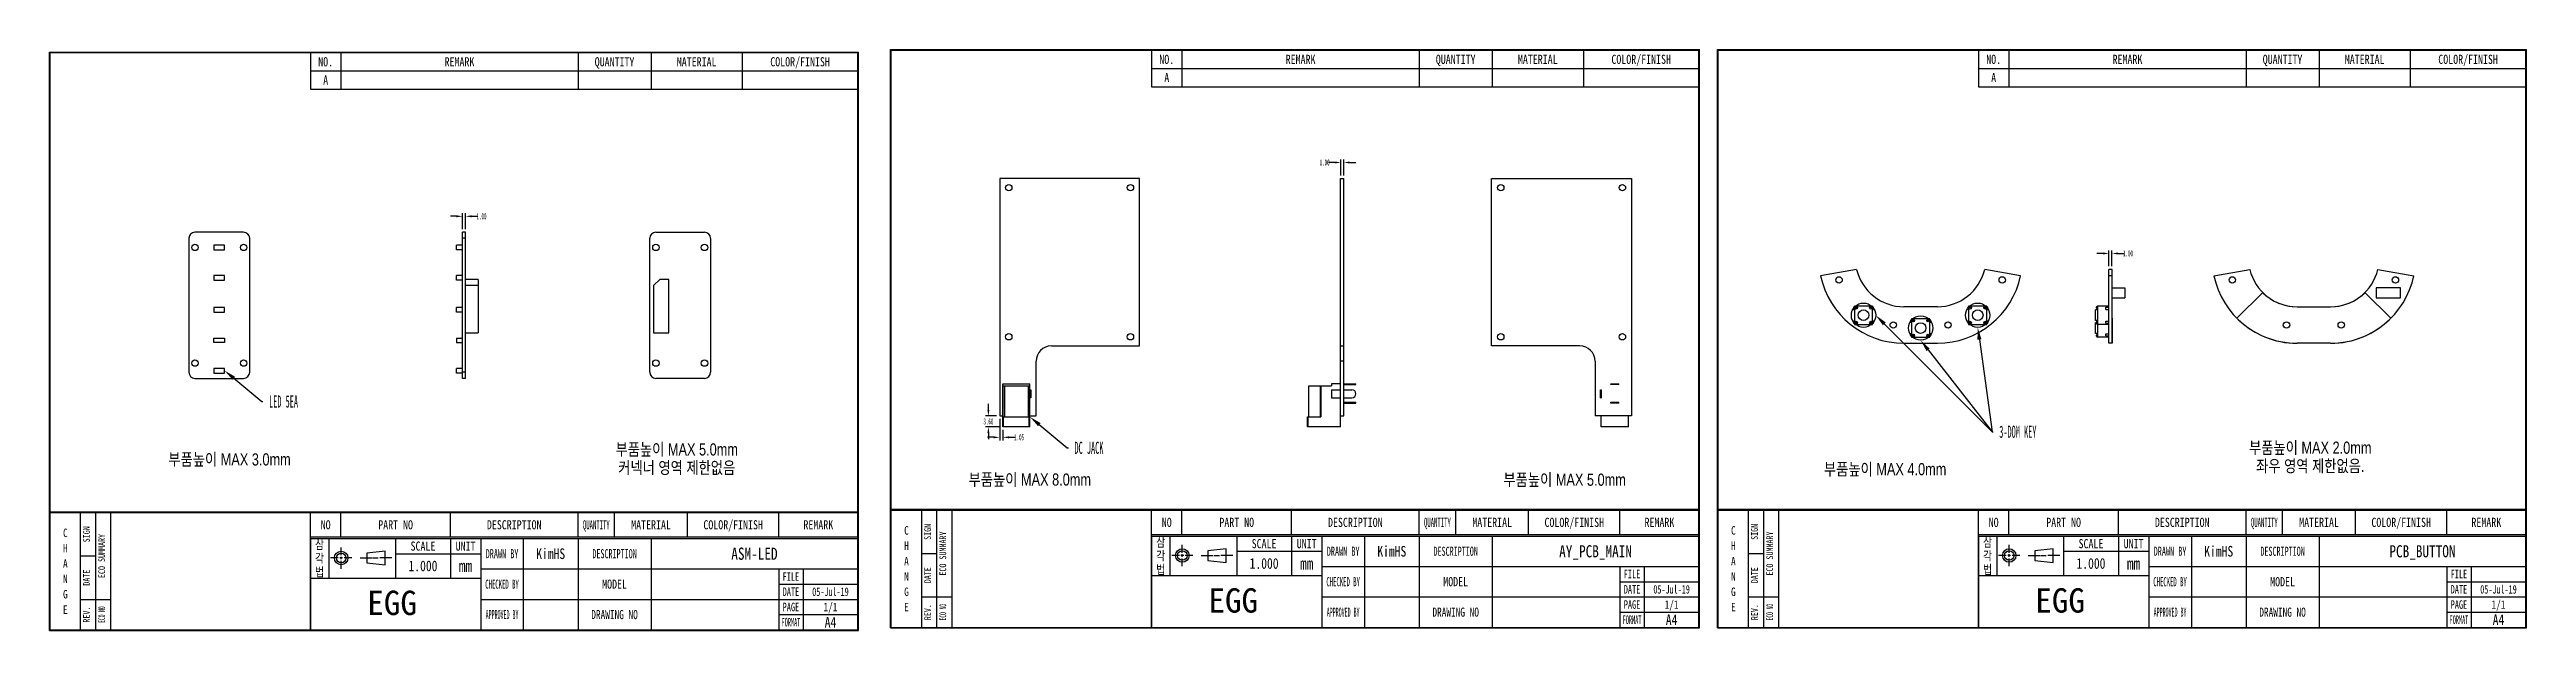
# Model space of a CAD drawing. Header units: millimetres. Extents: x 15 to 830, y 10 to 201.
import ezdxf
from ezdxf import colors
from ezdxf.entities.mleader import LeaderData, LeaderLine
from ezdxf.math import Vec2, Vec3

# ---------------------------------------------------------------- set-up
doc = ezdxf.new("R2010")
doc.units = ezdxf.units.MM
doc.header["$LTSCALE"] = 16.335
doc.header["$PDSIZE"] = 0.5
doc.layers.get('0').update_dxf_attribs({"linetype": 'CONTINUOUS'})
doc.layers.get('Defpoints').update_dxf_attribs({"linetype": 'CONTINUOUS'})
for name, color, linetype in [('10_CHAMFERS', 7, 'CONTINUOUS'), ('3_ALL_AXES', 7, 'CONTINUOUS'), ('5_ALL_CURVES', 7, 'CONTINUOUS'), ('7_ALL_FEATURES', 7, 'CONTINUOUS')]:
    doc.layers.add(name, color=color, linetype=linetype)
doc.styles.get("Standard").update_dxf_attribs({"font": 'txt', "width": 0.5})
doc.styles.add('TEXTSTYLE_2', font='txt')
doc.styles.add('TEXTSTYLE_3', font='txt', dxfattribs={"width": 0.8})
doc.styles.add('TEXTSTYLE_4', font='txt', dxfattribs={"width": 0.55})
doc.styles.add('TEXTSTYLE_5', font='txt', dxfattribs={"width": 0.65})
doc.styles.add('TEXTSTYLE_6', font='txt', dxfattribs={"width": 0.45})
doc.styles.add('TEXTSTYLE_7', font='txt', dxfattribs={"width": 0.7})
doc.styles.add('TEXTSTYLE_8', font='txt', dxfattribs={"width": 0.4})
doc.styles.add('TEXTSTYLE_9', font='txt', dxfattribs={"width": 0.75})
doc.dimstyles.get("Standard").update_dxf_attribs({"dimtxt": 3, "dimasz": 3, "dimexe": 0.18, "dimexo": 0.0625, "dimgap": 0.09, "dimtad": 1, "dimzin": 0, "dimdsep": 46, "dimtxsty": 'STANDARD', "dimcen": 0.09, "dimadec": 0, "dimazin": 0, "dimtol": 1, "dimtp": 0.016, "dimtm": 0.016, "dimtfac": 1, "dimtofl": 0, "dimtmove": 0, "dimatfit": 3, "dimfxl": 1, "dimtolj": 1, "dimtzin": 0, "dimarcsym": 0})

# ---------------------------------------------------------------- blocks, each defined once
blk = doc.blocks.new('SYMBOL_2_BL0', base_point=(117.48, 33.77))
at = {"color": 3, "linetype": 'Continuous'}
for p, q in [((109.96, 33.8), (107.42, 33.8)), ((111.38, 33.8), (110.43, 33.8)), ((110.91, 34.68), (110.91, 37.27)), ((110.91, 33.36), (110.91, 34.19)), ((110.91, 30.27), (110.91, 32.86)), ((114.39, 33.8), (111.86, 33.8)), ((117.09, 33.8), (121.05, 33.8)), ((125.33, 36.01), (119.3, 35.35)), ((119.3, 35.35), (119.3, 32.2)), ((121.36, 33.8), (123.11, 33.8)), ((127.54, 33.8), (123.58, 33.8)), ((125.33, 31.54), (125.33, 36.01)), ((119.3, 32.2), (125.33, 31.54))]:
    blk.add_line(p, q, dxfattribs=at)
for radius in [2.22, 1.58]:
    blk.add_circle((110.91, 33.8), radius, dxfattribs=at)
blk = doc.blocks.new('*D2')
at = {"color": 1, "lineweight": -2, "transparency": 16777216}
for p, q in [((437.57, 163.72), (435.57, 163.72)), ((439.57, 159.45), (439.57, 164.72)), ((440.57, 159.45), (440.57, 164.72)), ((442.57, 163.72), (444.57, 163.72))]:
    blk.add_line(p, q, dxfattribs=at)
at = {"color": 1, "transparency": 16777216}
for points in [[(437.57, 164.05), (437.57, 163.38), (439.57, 163.72)], [(442.57, 164.05), (442.57, 163.38), (440.57, 163.72)]]:
    blk.add_solid(points, dxfattribs=at)
at = {"layer": 'Defpoints', "color": 0, "transparency": 16777216}
for p in [(439.57, 163.72), (439.57, 158.45), (440.57, 158.45)]:
    blk.add_point(p, dxfattribs=at)
at = {"color": 1, "transparency": 16777216, "insert": (434.31, 163.72), "char_height": 2, "attachment_point": 5}
blk.add_mtext('\\A1;1.00', dxfattribs=at)
blk = doc.blocks.new('*D4')
at = {"color": 1, "lineweight": -2, "transparency": 16777216}
for p, q in [((323.73, 82.45), (323.73, 84.45)), ((326.44, 80.45), (322.73, 80.45)), ((327.49, 76.85), (322.73, 76.85)), ((323.73, 74.85), (323.73, 72.85))]:
    blk.add_line(p, q, dxfattribs=at)
at = {"color": 1, "transparency": 16777216}
for points in [[(323.4, 82.45), (324.06, 82.45), (323.73, 80.45)], [(323.4, 74.85), (324.06, 74.85), (323.73, 76.85)]]:
    blk.add_solid(points, dxfattribs=at)
at = {"layer": 'Defpoints', "color": 0, "transparency": 16777216}
for p in [(323.73, 80.45), (327.44, 80.45), (328.49, 76.85)]:
    blk.add_point(p, dxfattribs=at)
at = {"color": 1, "transparency": 16777216, "insert": (323.73, 78.65), "char_height": 2, "attachment_point": 5}
blk.add_mtext('\\A1;3.60', dxfattribs=at)
blk = doc.blocks.new('*D5')
at = {"color": 1, "lineweight": -2, "transparency": 16777216}
for p, q in [((325.44, 73.43), (323.44, 73.43)), ((327.44, 79.45), (327.44, 72.43)), ((328.49, 75.85), (328.49, 72.43)), ((330.49, 73.43), (332.49, 73.43))]:
    blk.add_line(p, q, dxfattribs=at)
at = {"color": 1, "transparency": 16777216}
for points in [[(325.44, 73.76), (325.44, 73.09), (327.44, 73.43)], [(330.49, 73.76), (330.49, 73.09), (328.49, 73.43)]]:
    blk.add_solid(points, dxfattribs=at)
at = {"layer": 'Defpoints', "color": 0, "transparency": 16777216}
for p in [(327.44, 80.45), (328.49, 76.85), (328.49, 73.43)]:
    blk.add_point(p, dxfattribs=at)
at = {"color": 1, "transparency": 16777216, "insert": (333.83, 73.43), "char_height": 2, "attachment_point": 5}
blk.add_mtext('\\A1;1.05', dxfattribs=at)
blk = doc.blocks.new('*D7')
at = {"color": 1, "lineweight": -2, "transparency": 16777216}
for p, q in [((150.8, 141.8), (150.8, 147.03)), ((151.8, 141.8), (151.8, 147.03)), ((148.8, 146.03), (146.8, 146.03)), ((153.8, 146.03), (155.8, 146.03))]:
    blk.add_line(p, q, dxfattribs=at)
at = {"color": 1, "transparency": 16777216}
for points in [[(148.8, 146.36), (148.8, 145.7), (150.8, 146.03)], [(153.8, 146.36), (153.8, 145.7), (151.8, 146.03)]]:
    blk.add_solid(points, dxfattribs=at)
at = {"layer": 'Defpoints', "color": 0, "transparency": 16777216}
for p in [(150.8, 140.8), (151.8, 146.03), (151.8, 140.8)]:
    blk.add_point(p, dxfattribs=at)
at = {"color": 1, "transparency": 16777216, "insert": (157.05, 146.03), "char_height": 2, "attachment_point": 5}
blk.add_mtext('\\A1;1.00', dxfattribs=at)
blk = doc.blocks.new('*D10')
at = {"color": 1, "lineweight": -2, "transparency": 16777216}
for p, q in [((690.21, 133.83), (688.21, 133.83)), ((692.21, 129.61), (692.21, 134.83)), ((693.21, 129.61), (693.21, 134.83)), ((695.21, 133.83), (697.21, 133.83))]:
    blk.add_line(p, q, dxfattribs=at)
at = {"color": 1, "transparency": 16777216}
for points in [[(690.21, 134.16), (690.21, 133.49), (692.21, 133.83)], [(695.21, 134.16), (695.21, 133.49), (693.21, 133.83)]]:
    blk.add_solid(points, dxfattribs=at)
at = {"layer": 'Defpoints', "color": 0, "transparency": 16777216}
for p in [(693.21, 133.83), (692.21, 128.61), (693.21, 128.61)]:
    blk.add_point(p, dxfattribs=at)
at = {"color": 1, "transparency": 16777216, "insert": (698.47, 133.83), "char_height": 2, "attachment_point": 5}
blk.add_mtext('\\A1;1.00', dxfattribs=at)

msp = doc.modelspace()

# ---------------------------------------------------------------- linework, layer by layer
at = {"color": 7, "linetype": 'Continuous'}
for p, q in [((15, 10), (15, 200)), ((15, 200), (281, 200)), ((15.1, 10.1), (15.1, 199.9)), ((15.1, 199.9), (280.9, 199.9)), ((15.2, 10.2), (15.2, 199.8)), ((15.2, 199.8), (280.8, 199.8)), ((280.8, 10.2), (280.8, 199.8)), ((280.9, 10.1), (280.9, 199.9)), ((281, 10), (281, 200)), ((291.589, 10.8), (291.589, 200.8)), ((291.589, 200.8), (557.589, 200.8)), ((291.689, 10.9), (291.689, 200.7)), ((291.689, 200.7), (557.489, 200.7)), ((291.789, 11), (291.789, 200.6)), ((291.789, 200.6), (557.389, 200.6)), ((557.389, 11), (557.389, 200.6)), ((557.489, 10.9), (557.489, 200.7)), ((557.589, 10.8), (557.589, 200.8)), ((563.501, 10.8), (563.501, 200.8)), ((563.501, 200.8), (829.501, 200.8)), ((563.601, 10.9), (563.601, 200.7)), ((563.601, 200.7), (829.401, 200.7)), ((563.701, 11), (563.701, 200.6)), ((563.701, 200.6), (829.301, 200.6)), ((829.301, 11), (829.301, 200.6)), ((829.401, 10.9), (829.401, 200.7)), ((829.501, 10.8), (829.501, 200.8)), ((15.2, 48.975), (280.8, 48.975)), ((15.2, 48.95), (280.8, 48.95)), ((15.2, 48.925), (280.8, 48.925)), ((15.2, 48.9), (280.8, 48.9)), ((15.2, 48.875), (280.8, 48.875)), ((291.789, 49.775), (557.389, 49.775)), ((291.789, 49.75), (557.389, 49.75)), ((291.789, 49.725), (557.389, 49.725)), ((291.789, 49.7), (557.389, 49.7)), ((291.789, 49.675), (557.389, 49.675)), ((291.789, 49.65), (557.389, 49.65)), ((291.789, 49.625), (557.389, 49.625)), ((291.789, 49.6), (557.389, 49.6)), ((291.789, 49.575), (557.389, 49.575)), ((291.789, 49.55), (557.389, 49.55)), ((291.789, 49.525), (557.389, 49.525)), ((291.789, 49.5), (557.389, 49.5)), ((563.701, 49.775), (829.301, 49.775)), ((563.701, 49.75), (829.301, 49.75)), ((563.701, 49.725), (829.301, 49.725)), ((563.701, 49.7), (829.301, 49.7)), ((563.701, 49.675), (829.301, 49.675)), ((563.701, 49.65), (829.301, 49.65)), ((563.701, 49.625), (829.301, 49.625)), ((563.701, 49.6), (829.301, 49.6)), ((563.701, 49.575), (829.301, 49.575)), ((563.701, 49.55), (829.301, 49.55)), ((563.701, 49.525), (829.301, 49.525)), ((563.701, 49.5), (829.301, 49.5)), ((15.2, 48.85), (280.8, 48.85)), ((15.2, 48.825), (280.8, 48.825)), ((15.2, 48.8), (280.8, 48.8)), ((15.2, 48.775), (280.8, 48.775)), ((15.2, 48.75), (280.8, 48.75)), ((15.2, 48.725), (280.8, 48.725)), ((15.2, 48.7), (280.8, 48.7)), ((15, 10), (281, 10)), ((15.1, 10.1), (280.9, 10.1)), ((15.2, 10.2), (280.8, 10.2)), ((291.589, 10.8), (557.589, 10.8)), ((291.689, 10.9), (557.489, 10.9)), ((291.789, 11), (557.389, 11)), ((563.501, 10.8), (829.501, 10.8)), ((563.601, 10.9), (829.401, 10.9)), ((563.701, 11), (829.301, 11))]:
    msp.add_line(p, q, dxfattribs=at)
at = {"color": 2, "linetype": 'Continuous'}
for p, q in [((100.8, 199.8), (280.8, 199.8)), ((100.8, 199.8), (100.8, 187.8)), ((110.8, 199.8), (110.8, 187.8)), ((188.8, 199.8), (188.8, 187.8)), ((212.8, 199.8), (212.8, 187.8)), ((242.8, 199.8), (242.8, 187.8)), ((280.8, 199.8), (280.8, 187.8)), ((377.389, 200.6), (557.389, 200.6)), ((377.389, 200.6), (377.389, 188.6)), ((387.389, 200.6), (387.389, 188.6)), ((465.389, 200.6), (465.389, 188.6)), ((489.389, 200.6), (489.389, 188.6)), ((519.389, 200.6), (519.389, 188.6)), ((557.389, 200.6), (557.389, 188.6)), ((649.301, 200.6), (829.301, 200.6)), ((649.301, 200.6), (649.301, 188.6)), ((659.301, 200.6), (659.301, 188.6)), ((737.301, 200.6), (737.301, 188.6)), ((761.301, 200.6), (761.301, 188.6)), ((791.301, 200.6), (791.301, 188.6)), ((829.301, 200.6), (829.301, 188.6)), ((100.8, 193.8), (280.8, 193.8)), ((100.8, 187.8), (280.8, 187.8)), ((377.389, 194.6), (557.389, 194.6)), ((377.389, 188.6), (557.389, 188.6)), ((649.301, 194.6), (829.301, 194.6)), ((649.301, 188.6), (829.301, 188.6)), ((291.789, 11), (291.789, 49.5)), ((291.789, 49.5), (311.789, 49.5)), ((301.789, 11), (301.789, 49.5)), ((306.789, 11), (306.789, 49.5)), ((311.789, 11), (311.789, 49.5)), ((377.389, 41.5), (377.389, 49.5)), ((377.389, 49.5), (557.389, 49.5)), ((387.389, 41.5), (387.389, 49.5)), ((423.389, 41.5), (423.389, 49.5)), ((465.389, 41.5), (465.389, 49.5)), ((477.389, 41.5), (477.389, 49.5)), ((501.389, 41.5), (501.389, 49.5)), ((531.389, 41.5), (531.389, 49.5)), ((557.389, 41.5), (557.389, 49.5)), ((563.701, 11), (563.701, 49.5)), ((563.701, 49.5), (583.701, 49.5)), ((573.701, 11), (573.701, 49.5)), ((578.701, 11), (578.701, 49.5)), ((583.701, 11), (583.701, 49.5)), ((649.301, 41.5), (649.301, 49.5)), ((649.301, 49.5), (829.301, 49.5)), ((659.301, 41.5), (659.301, 49.5)), ((695.301, 41.5), (695.301, 49.5)), ((737.301, 41.5), (737.301, 49.5)), ((749.301, 41.5), (749.301, 49.5)), ((773.301, 41.5), (773.301, 49.5)), ((803.301, 41.5), (803.301, 49.5)), ((829.301, 41.5), (829.301, 49.5)), ((15.2, 10.2), (15.2, 48.7)), ((15.2, 48.7), (35.2, 48.7)), ((25.2, 10.2), (25.2, 48.7)), ((30.2, 10.2), (30.2, 48.7)), ((35.2, 10.2), (35.2, 48.7)), ((100.8, 40.7), (100.8, 48.7)), ((100.8, 48.7), (280.8, 48.7)), ((110.8, 40.7), (110.8, 48.7)), ((146.8, 40.7), (146.8, 48.7)), ((188.8, 40.7), (188.8, 48.7)), ((200.8, 40.7), (200.8, 48.7)), ((224.8, 40.7), (224.8, 48.7)), ((254.8, 40.7), (254.8, 48.7)), ((280.8, 40.7), (280.8, 48.7)), ((377.389, 41.5), (557.389, 41.5)), ((377.389, 41.5), (557.389, 41.5)), ((377.389, 11), (377.389, 41.5)), ((377.389, 41), (557.389, 41)), ((377.389, 41), (377.389, 11)), ((383.389, 41), (383.389, 28)), ((405.389, 41), (405.389, 28)), ((423.389, 41), (423.389, 28)), ((433.389, 41), (433.389, 11)), ((447.389, 41), (447.389, 11)), ((465.389, 41), (465.389, 11)), ((489.389, 41), (489.389, 11)), ((557.389, 41), (557.389, 11)), ((649.301, 41.5), (829.301, 41.5)), ((649.301, 41.5), (829.301, 41.5)), ((649.301, 11), (649.301, 41.5)), ((649.301, 41), (829.301, 41)), ((649.301, 41), (649.301, 11)), ((655.301, 41), (655.301, 28)), ((677.301, 41), (677.301, 28)), ((695.301, 41), (695.301, 28)), ((705.301, 41), (705.301, 11)), ((719.301, 41), (719.301, 11)), ((737.301, 41), (737.301, 11)), ((761.301, 41), (761.301, 11)), ((829.301, 41), (829.301, 11)), ((25.2, 34.45), (30.2, 34.45)), ((100.8, 40.7), (280.8, 40.7)), ((100.8, 40.7), (280.8, 40.7)), ((100.8, 10.2), (100.8, 40.7)), ((100.8, 40.2), (280.8, 40.2)), ((100.8, 40.2), (100.8, 10.2)), ((106.8, 40.2), (106.8, 27.2)), ((128.8, 40.2), (128.8, 27.2)), ((128.8, 35.2), (156.8, 35.2)), ((146.8, 40.2), (146.8, 27.2)), ((156.8, 40.2), (156.8, 10.2)), ((170.8, 40.2), (170.8, 10.2)), ((188.8, 40.2), (188.8, 10.2)), ((212.8, 40.2), (212.8, 10.2)), ((280.8, 40.2), (280.8, 10.2)), ((301.789, 35.25), (306.789, 35.25)), ((405.389, 36), (433.389, 36)), ((573.701, 35.25), (578.701, 35.25)), ((677.301, 36), (705.301, 36)), ((100.8, 27.2), (156.8, 27.2)), ((156.8, 30.2), (280.8, 30.2)), ((254.8, 30.2), (254.8, 10.2)), ((254.8, 25.2), (280.8, 25.2)), ((262.8, 30.2), (262.8, 10.2)), ((377.389, 28), (433.389, 28)), ((433.389, 31), (557.389, 31)), ((531.389, 31), (531.389, 11)), ((531.389, 26), (557.389, 26)), ((539.389, 31), (539.389, 11)), ((649.301, 28), (705.301, 28)), ((705.301, 31), (829.301, 31)), ((803.301, 31), (803.301, 11)), ((803.301, 26), (829.301, 26)), ((811.301, 31), (811.301, 11)), ((25.2, 20.2), (35.2, 20.2)), ((156.8, 20.2), (280.8, 20.2)), ((301.789, 21), (311.789, 21)), ((433.389, 21), (557.389, 21)), ((573.701, 21), (583.701, 21)), ((705.301, 21), (829.301, 21)), ((15.2, 10.2), (35.2, 10.2)), ((100.8, 10.2), (280.8, 10.2)), ((254.8, 15.2), (280.8, 15.2)), ((291.789, 11), (311.789, 11)), ((377.389, 11), (557.389, 11)), ((531.389, 16), (557.389, 16)), ((563.701, 11), (583.701, 11)), ((649.301, 11), (829.301, 11)), ((803.301, 16), (829.301, 16))]:
    msp.add_line(p, q, dxfattribs=at)
at = {"layer": '10_CHAMFERS', "color": 6, "linetype": 'Continuous'}
for p, q in [((155.997, 125.302), (151.797, 125.302)), ((155.997, 123.302), (151.797, 123.302)), ((155.997, 125.302), (155.997, 107.802)), ((215.633, 125.302), (213.633, 123.302)), ((213.633, 123.302), (213.633, 107.802)), ((218.633, 125.302), (215.633, 125.302))]:
    msp.add_line(p, q, dxfattribs=at)
at = {"layer": '3_ALL_AXES', "color": 7, "linetype": 'Continuous'}
for p, q in [((609.221, 128.606), (597.392, 126.52)), ((663.177, 126.52), (651.347, 128.606)), ((692.212, 104.32), (692.212, 128.606)), ((693.212, 128.606), (692.212, 128.606)), ((693.212, 126.52), (692.212, 126.52)), ((693.212, 104.32), (693.212, 128.606)), ((726.697, 126.52), (738.527, 128.606)), ((780.653, 128.606), (792.482, 126.52)), ((635.784, 116.32), (624.784, 116.32)), ((754.09, 116.32), (765.09, 116.32)), ((624.784, 104.32), (635.784, 104.32)), ((693.212, 104.32), (692.212, 104.32)), ((765.09, 104.32), (754.09, 104.32))]:
    msp.add_line(p, q, dxfattribs=at)
at = {"layer": '3_ALL_AXES', "color": 6, "linetype": 'Continuous'}
for p, q in [((608.505, 116.541), (608.505, 110.541)), ((614.505, 116.541), (608.505, 116.541)), ((614.505, 110.541), (614.505, 116.541)), ((652.064, 116.541), (646.064, 116.541)), ((646.064, 116.541), (646.064, 110.541)), ((652.064, 110.541), (652.064, 116.541)), ((687.812, 111.791), (687.812, 115.291)), ((688.512, 115.291), (687.812, 115.291)), ((688.512, 116.541), (688.412, 116.541)), ((688.512, 115.541), (688.412, 115.541)), ((688.512, 106.32), (688.512, 116.541)), ((608.505, 110.541), (614.505, 110.541)), ((627.284, 112.32), (627.284, 106.32)), ((633.284, 112.32), (627.284, 112.32)), ((627.284, 106.32), (633.284, 106.32)), ((633.284, 106.32), (633.284, 112.32)), ((646.064, 110.541), (652.064, 110.541)), ((688.512, 111.791), (687.812, 111.791)), ((688.112, 111.07), (687.812, 111.07)), ((687.812, 107.57), (687.812, 111.07)), ((688.512, 107.57), (687.812, 107.57)), ((688.512, 111.541), (688.412, 111.541)), ((688.512, 110.541), (688.412, 110.541)), ((688.512, 107.32), (688.412, 107.32)), ((688.512, 106.32), (688.412, 106.32)), ((534.168, 76.852), (525.268, 76.852)), ((534.168, 76.852), (534.168, 80.452))]:
    msp.add_line(p, q, dxfattribs=at)
at = {"layer": '3_ALL_AXES', "color": 7, "linetype": 'Continuous'}
for centre in [(330.439, 155.452), (370.439, 155.452), (492.215, 155.452), (532.215, 155.452), (62.822, 135.802), (78.822, 135.802), (214.383, 135.802), (230.383, 135.802), (603.463, 125.133), (657.106, 125.133), (732.768, 125.133), (786.411, 125.133), (330.439, 106.452), (370.439, 106.452), (492.215, 106.452), (532.215, 106.452), (621.284, 110.32), (639.284, 110.32), (750.59, 110.32), (768.59, 110.32), (62.822, 97.802), (78.822, 97.802), (214.383, 97.802), (230.383, 97.802)]:
    msp.add_circle(centre, 1.05, dxfattribs=at)
at = {"layer": '3_ALL_AXES', "color": 6, "linetype": 'Continuous'}
for centre in [(611.505, 113.541), (649.064, 113.541), (630.284, 109.32)]:
    msp.add_circle(centre, 1.75, dxfattribs=at)
at = {"layer": '3_ALL_AXES', "color": 7, "linetype": 'Continuous'}
for centre, radius, start, end in [((624.784, 132.32), 28, 191.954707, 270), ((624.784, 132.32), 16, 193.422109, 270), ((635.784, 132.32), 16, 270, 346.577891), ((635.784, 132.32), 28, 270, 348.045293), ((754.09, 132.32), 28, 191.954707, 270), ((754.09, 132.32), 16, 193.422109, 270), ((765.09, 132.32), 16, 270, 346.577891), ((765.09, 132.32), 28, 270, 348.045293)]:
    msp.add_arc(centre, radius, start, end, dxfattribs=at)
at = {"layer": '5_ALL_CURVES', "color": 4, "linetype": 'Continuous'}
for p, q in [((734.291, 112.521), (742.776, 121.006)), ((754.09, 116.32), (765.09, 116.32)), ((784.889, 112.521), (776.403, 121.006)), ((693.212, 112.521), (693.212, 104.32)), ((765.09, 104.32), (754.09, 104.32))]:
    msp.add_line(p, q, dxfattribs=at)
for centre in [(611.505, 113.541), (649.064, 113.541), (630.284, 109.32)]:
    msp.add_circle(centre, 4, dxfattribs=at)
at = {"layer": '5_ALL_CURVES', "color": 6, "linetype": 'Continuous'}
for centre, start, end in [((611.505, 113.541), 138.600989, 139.454377), ((611.505, 113.541), 40.545623, 41.399011), ((649.064, 113.541), 138.600989, 139.454377), ((649.064, 113.541), 40.545623, 41.399011), ((611.505, 113.541), 220.545623, 221.399011), ((611.505, 113.541), 318.600989, 319.454377), ((630.284, 109.32), 138.600989, 139.454377), ((630.284, 109.32), 220.545623, 221.399011), ((630.284, 109.32), 40.545623, 41.399011), ((630.284, 109.32), 318.600989, 319.454377), ((649.064, 113.541), 220.545623, 221.399011), ((649.064, 113.541), 318.600989, 319.454377)]:
    msp.add_arc(centre, 4, start, end, dxfattribs=at)
at = {"layer": '5_ALL_CURVES', "color": 4, "linetype": 'Continuous'}
for centre, radius, start, end in [((754.09, 132.32), 16, 225, 270), ((765.09, 132.32), 16, 270, 315), ((754.09, 132.32), 28, 225, 270), ((765.09, 132.32), 28, 270, 315)]:
    msp.add_arc(centre, radius, start, end, dxfattribs=at)
at = {"layer": '7_ALL_FEATURES', "color": 7, "linetype": 'Continuous'}
for p, q in [((327.439, 158.452), (327.439, 80.452)), ((373.439, 158.452), (327.439, 158.452)), ((373.439, 103.452), (373.439, 158.452)), ((439.566, 76.852), (439.566, 158.452)), ((439.566, 158.452), (440.566, 158.452)), ((440.566, 80.452), (440.566, 158.452)), ((489.215, 103.452), (489.215, 158.452)), ((489.215, 158.452), (535.215, 158.452)), ((535.215, 158.452), (535.215, 80.452)), ((60.822, 138.802), (60.822, 94.802)), ((78.822, 140.802), (62.822, 140.802)), ((80.822, 94.802), (80.822, 138.802)), ((150.797, 92.802), (150.797, 140.802)), ((151.797, 140.802), (150.797, 140.802)), ((151.797, 138.802), (150.797, 138.802)), ((151.797, 92.802), (151.797, 140.802)), ((212.383, 94.802), (212.383, 138.802)), ((214.383, 140.802), (230.383, 140.802)), ((232.383, 138.802), (232.383, 94.802)), ((339.439, 80.452), (339.439, 98.452)), ((344.439, 103.452), (373.439, 103.452)), ((439.566, 103.452), (440.566, 103.452)), ((440.566, 98.452), (439.566, 98.452)), ((518.215, 103.452), (489.215, 103.452)), ((523.215, 98.452), (523.215, 80.452)), ((62.822, 92.802), (78.822, 92.802)), ((151.797, 94.802), (150.797, 94.802)), ((151.797, 92.802), (150.797, 92.802)), ((230.383, 92.802), (214.383, 92.802)), ((327.439, 80.452), (328.487, 80.452)), ((337.387, 80.452), (339.439, 80.452)), ((439.566, 80.452), (440.566, 80.452)), ((535.215, 80.452), (523.215, 80.452))]:
    msp.add_line(p, q, dxfattribs=at)
at = {"layer": '7_ALL_FEATURES', "color": 6, "linetype": 'Continuous'}
for p, q in [((69.072, 136.552), (69.072, 135.052)), ((72.572, 136.552), (69.072, 136.552)), ((69.072, 135.052), (72.572, 135.052)), ((72.572, 135.052), (72.572, 136.552)), ((148.797, 135.052), (148.797, 136.552)), ((150.797, 136.552), (148.797, 136.552)), ((150.797, 135.052), (148.797, 135.052)), ((69.072, 126.552), (69.072, 125.052)), ((72.572, 126.552), (69.072, 126.552)), ((69.072, 125.052), (72.572, 125.052)), ((72.572, 125.052), (72.572, 126.552)), ((148.797, 125.052), (148.797, 126.552)), ((150.797, 126.552), (148.797, 126.552)), ((150.797, 125.052), (148.797, 125.052)), ((218.633, 107.802), (218.633, 125.302)), ((693.212, 122.503), (697.412, 122.503)), ((697.412, 122.503), (697.412, 119.203)), ((788.081, 122.503), (780.081, 122.503)), ((780.081, 122.503), (780.081, 119.203)), ((788.081, 119.203), (788.081, 122.503)), ((69.072, 116.052), (69.072, 114.552)), ((72.572, 116.052), (69.072, 116.052)), ((69.072, 114.552), (72.572, 114.552)), ((72.572, 114.552), (72.572, 116.052)), ((148.797, 114.552), (148.797, 116.052)), ((150.797, 116.052), (148.797, 116.052)), ((150.797, 114.552), (148.797, 114.552)), ((608.205, 116.141), (608.205, 115.441)), ((608.505, 116.141), (608.205, 116.141)), ((608.205, 115.441), (608.505, 115.441)), ((614.805, 116.141), (614.505, 116.141)), ((614.505, 115.441), (614.805, 115.441)), ((614.805, 115.441), (614.805, 116.141)), ((646.064, 116.141), (645.764, 116.141)), ((645.764, 116.141), (645.764, 115.441)), ((645.764, 115.441), (646.064, 115.441)), ((652.364, 116.141), (652.064, 116.141)), ((652.064, 115.441), (652.364, 115.441)), ((652.364, 115.441), (652.364, 116.141)), ((688.112, 115.841), (688.112, 116.241)), ((688.412, 115.541), (688.412, 116.541)), ((692.212, 116.541), (688.512, 116.541)), ((691.212, 115.441), (691.212, 116.141)), ((691.212, 116.141), (692.212, 116.141)), ((691.212, 115.441), (692.212, 115.441)), ((693.212, 119.203), (697.412, 119.203)), ((780.081, 119.203), (788.081, 119.203)), ((69.072, 104.552), (69.072, 106.052)), ((69.072, 106.052), (72.572, 106.052)), ((72.572, 106.052), (72.572, 104.552)), ((148.797, 106.052), (148.797, 104.552)), ((148.797, 106.052), (150.797, 106.052)), ((151.797, 107.802), (155.997, 107.802)), ((213.633, 107.802), (218.633, 107.802)), ((608.205, 111.641), (608.205, 110.941)), ((608.505, 111.641), (608.205, 111.641)), ((608.205, 110.941), (608.505, 110.941)), ((614.805, 111.641), (614.505, 111.641)), ((614.505, 110.941), (614.805, 110.941)), ((614.805, 110.941), (614.805, 111.641)), ((627.284, 111.92), (626.984, 111.92)), ((626.984, 111.92), (626.984, 111.22)), ((626.984, 111.22), (627.284, 111.22)), ((627.284, 107.42), (626.984, 107.42)), ((626.984, 107.42), (626.984, 106.72)), ((626.984, 106.72), (627.284, 106.72)), ((633.584, 111.92), (633.284, 111.92)), ((633.284, 111.22), (633.584, 111.22)), ((633.584, 107.42), (633.284, 107.42)), ((633.284, 106.72), (633.584, 106.72)), ((633.584, 111.22), (633.584, 111.92)), ((633.584, 106.72), (633.584, 107.42)), ((646.064, 111.641), (645.764, 111.641)), ((645.764, 111.641), (645.764, 110.941)), ((645.764, 110.941), (646.064, 110.941)), ((652.364, 111.641), (652.064, 111.641)), ((652.064, 110.941), (652.364, 110.941)), ((652.364, 110.941), (652.364, 111.641)), ((688.112, 111.62), (688.112, 111.791)), ((688.112, 110.841), (688.112, 111.241)), ((688.112, 106.62), (688.112, 107.02)), ((688.412, 110.541), (688.412, 111.791)), ((688.412, 106.32), (688.412, 107.32)), ((692.212, 110.541), (688.512, 110.541)), ((692.212, 106.32), (688.512, 106.32)), ((691.212, 111.641), (692.212, 111.641)), ((691.212, 110.941), (691.212, 111.641)), ((691.212, 110.941), (692.212, 110.941)), ((691.212, 107.42), (692.212, 107.42)), ((691.212, 106.72), (691.212, 107.42)), ((691.212, 106.72), (692.212, 106.72)), ((72.572, 104.552), (69.072, 104.552)), ((148.797, 104.552), (150.797, 104.552)), ((72.572, 96.052), (69.072, 96.052)), ((69.072, 96.052), (69.072, 94.552)), ((69.072, 94.552), (72.572, 94.552)), ((72.572, 94.552), (72.572, 96.052)), ((148.797, 94.552), (148.797, 96.052)), ((150.797, 96.052), (148.797, 96.052)), ((150.797, 94.552), (148.797, 94.552)), ((328.487, 91.052), (337.387, 91.052)), ((328.487, 76.852), (328.487, 91.052)), ((328.487, 90.352), (337.387, 90.352)), ((328.637, 80.152), (328.637, 90.352)), ((329.037, 90.352), (329.037, 80.152)), ((336.837, 90.352), (336.837, 80.152)), ((337.237, 80.152), (337.237, 90.352)), ((337.387, 76.852), (337.387, 91.052)), ((429.066, 90.352), (436.566, 90.352)), ((429.066, 80.152), (429.066, 90.352)), ((432.966, 80.152), (432.966, 90.352)), ((433.066, 90.352), (433.066, 80.152)), ((439.566, 91.052), (436.566, 91.052)), ((436.566, 91.052), (436.566, 90.352)), ((440.566, 91.052), (444.566, 91.052)), ((440.566, 90.752), (444.566, 90.752)), ((443.266, 90.752), (443.266, 91.052)), ((444.566, 90.752), (444.566, 91.052)), ((528.418, 91.052), (531.018, 91.052)), ((528.418, 90.752), (528.418, 91.052)), ((531.018, 90.752), (528.418, 90.752)), ((531.018, 90.752), (531.018, 91.052)), ((337.387, 89.052), (337.687, 89.052)), ((337.687, 86.452), (337.387, 86.452)), ((337.687, 89.052), (337.687, 86.452)), ((436.566, 89.052), (439.566, 89.052)), ((436.566, 89.052), (436.566, 86.452)), ((436.566, 86.452), (439.566, 86.452)), ((440.566, 89.052), (443.266, 89.052)), ((440.566, 86.452), (443.266, 86.452)), ((440.566, 84.952), (444.566, 84.952)), ((440.566, 84.652), (444.566, 84.652)), ((443.266, 84.652), (443.266, 84.952)), ((444.566, 84.652), (444.566, 84.952)), ((524.968, 89.052), (525.268, 89.052)), ((524.968, 86.452), (524.968, 89.052)), ((524.968, 86.452), (525.268, 86.452)), ((525.268, 89.052), (525.268, 86.452)), ((528.418, 84.952), (531.018, 84.952)), ((528.418, 84.652), (528.418, 84.952)), ((531.018, 84.652), (528.418, 84.652)), ((531.018, 84.652), (531.018, 84.952)), ((328.487, 80.152), (337.387, 80.152)), ((337.387, 76.852), (328.487, 76.852)), ((328.687, 76.852), (328.687, 80.152)), ((337.187, 76.852), (337.187, 80.152)), ((428.666, 80.152), (433.066, 80.152)), ((428.666, 76.852), (428.666, 80.152)), ((439.566, 76.852), (428.666, 76.852)), ((428.866, 76.852), (428.866, 80.152)), ((525.268, 76.852), (525.268, 80.452))]:
    msp.add_line(p, q, dxfattribs=at)
for centre, radius in [((609.005, 116.041), 0.5), ((609.005, 116.041), 0.2), ((614.005, 116.041), 0.5), ((614.005, 116.041), 0.2), ((646.564, 116.041), 0.5), ((646.564, 116.041), 0.2), ((651.564, 116.041), 0.5), ((651.564, 116.041), 0.2), ((609.005, 111.041), 0.5), ((609.005, 111.041), 0.2), ((614.005, 111.041), 0.5), ((614.005, 111.041), 0.2), ((627.784, 111.82), 0.5), ((627.784, 106.82), 0.5), ((627.784, 111.82), 0.2), ((627.784, 106.82), 0.2), ((632.784, 111.82), 0.5), ((632.784, 106.82), 0.5), ((632.784, 111.82), 0.2), ((632.784, 106.82), 0.2), ((646.564, 111.041), 0.5), ((646.564, 111.041), 0.2), ((651.564, 111.041), 0.5), ((651.564, 111.041), 0.2)]:
    msp.add_circle(centre, radius, dxfattribs=at)
at = {"layer": '7_ALL_FEATURES', "color": 7, "linetype": 'Continuous'}
for centre, radius, start, end in [((62.822, 138.802), 2, 90, 180), ((78.822, 138.802), 2, 0, 90), ((214.383, 138.802), 2, 90, 180), ((230.383, 138.802), 2, 0, 90), ((344.439, 98.452), 5, 90, 180), ((518.215, 98.452), 5, 0, 90), ((62.822, 94.802), 2, 180, 270), ((78.822, 94.802), 2, 270, 0), ((214.383, 94.802), 2, 180, 270), ((230.383, 94.802), 2, 270, 0)]:
    msp.add_arc(centre, radius, start, end, dxfattribs=at)
at = {"layer": '7_ALL_FEATURES', "color": 6, "linetype": 'Continuous'}
for centre, radius, start, end in [((688.412, 116.241), 0.3, 90, 180), ((688.412, 115.841), 0.3, 180, 270), ((688.412, 111.62), 0.3, 180, 219.281127), ((688.412, 111.241), 0.3, 90, 180), ((688.412, 110.841), 0.3, 180, 270), ((688.412, 107.02), 0.3, 90, 180), ((688.412, 106.62), 0.3, 180, 270), ((443.266, 87.752), 1.3, 270, 90)]:
    msp.add_arc(centre, radius, start, end, dxfattribs=at)

# ---------------------------------------------------------------- block references
at = {"color": 2, "linetype": 'Continuous'}
for p in [(117.482, 33.774), (394.072, 34.574), (665.984, 34.574)]:
    msp.add_blockref('SYMBOL_2_BL0', p, dxfattribs=at)

# ---------------------------------------------------------------- texts
at = {"color": 2, "linetype": 'Continuous', "attachment_point": 2}
for s, insert, char_height, width, line_spacing_factor, style in [('NO.', (105.8, 198.3), 3, 7.2, 0.9, 'TEXTSTYLE_3'), ('REMARK', (149.8, 198.3), 3, 14.4, 0.9, 'TEXTSTYLE_3'), ('QUANTITY', (200.8, 198.3), 3, 19.2, 0.9, 'TEXTSTYLE_3'), ('MATERIAL', (227.8, 198.3), 3, 19.2, 0.9, 'TEXTSTYLE_3'), ('COLOR/FINISH', (261.8, 198.3), 3, 28.8, 0.9, 'TEXTSTYLE_3'), ('NO.', (382.389, 199.1), 3, 7.2, 0.9, 'TEXTSTYLE_3'), ('REMARK', (426.389, 199.1), 3, 14.4, 0.9, 'TEXTSTYLE_3'), ('QUANTITY', (477.389, 199.1), 3, 19.2, 0.9, 'TEXTSTYLE_3'), ('MATERIAL', (504.389, 199.1), 3, 19.2, 0.9, 'TEXTSTYLE_3'), ('COLOR/FINISH', (538.389, 199.1), 3, 28.8, 0.9, 'TEXTSTYLE_3'), ('NO.', (654.301, 199.1), 3, 7.2, 0.9, 'TEXTSTYLE_3'), ('REMARK', (698.301, 199.1), 3, 14.4, 0.9, 'TEXTSTYLE_3'), ('QUANTITY', (749.301, 199.1), 3, 19.2, 0.9, 'TEXTSTYLE_3'), ('MATERIAL', (776.301, 199.1), 3, 19.2, 0.9, 'TEXTSTYLE_3'), ('COLOR/FINISH', (810.301, 199.1), 3, 28.8, 0.9, 'TEXTSTYLE_3'), ('C\\PH\\PA\\PN\\PG\\PE', (20.2, 43.45), 2.8, 2.24, 1.08, 'TEXTSTYLE_3'), ('NO', (105.8, 46.2), 3, 4.8, 0.9, 'TEXTSTYLE_3'), ('PART NO', (128.8, 46.2), 3, 16.8, 0.9, 'TEXTSTYLE_3'), ('DESCRIPTION', (167.8, 46.2), 3, 26.4, 0.9, 'TEXTSTYLE_3'), ('QUANTITY', (194.8, 46.2), 3, 10.8, 0.84, 'TEXTSTYLE_6'), ('MATERIAL', (212.8, 46.2), 3, 19.2, 0.9, 'TEXTSTYLE_3'), ('COLOR/FINISH', (239.8, 46.2), 3, 28.8, 0.9, 'TEXTSTYLE_3'), ('REMARK', (267.8, 46.2), 3, 14.4, 0.9, 'TEXTSTYLE_3'), ('C\\PH\\PA\\PN\\PG\\PE', (296.789, 44.25), 2.8, 2.24, 1.08, 'TEXTSTYLE_3'), ('삼\\P각\\P법', (380.389, 40.5), 3, 2.8, 0.9, 'TEXTSTYLE_3'), ('NO', (382.389, 47), 3, 4.8, 0.9, 'TEXTSTYLE_3'), ('PART NO', (405.389, 47), 3, 16.8, 0.9, 'TEXTSTYLE_3'), ('DESCRIPTION', (444.389, 47), 3, 26.4, 0.9, 'TEXTSTYLE_3'), ('QUANTITY', (471.389, 47), 3, 10.8, 0.84, 'TEXTSTYLE_6'), ('MATERIAL', (489.389, 47), 3, 19.2, 0.9, 'TEXTSTYLE_3'), ('COLOR/FINISH', (516.389, 47), 3, 28.8, 0.9, 'TEXTSTYLE_3'), ('REMARK', (544.389, 47), 3, 14.4, 0.9, 'TEXTSTYLE_3'), ('C\\PH\\PA\\PN\\PG\\PE', (568.701, 44.25), 2.8, 2.24, 1.08, 'TEXTSTYLE_3'), ('삼\\P각\\P법', (652.301, 40.5), 3, 2.8, 0.9, 'TEXTSTYLE_3'), ('NO', (654.301, 47), 3, 4.8, 0.9, 'TEXTSTYLE_3'), ('PART NO', (677.301, 47), 3, 16.8, 0.9, 'TEXTSTYLE_3'), ('DESCRIPTION', (716.301, 47), 3, 26.4, 0.9, 'TEXTSTYLE_3'), ('QUANTITY', (743.301, 47), 3, 10.8, 0.84, 'TEXTSTYLE_6'), ('MATERIAL', (761.301, 47), 3, 19.2, 0.9, 'TEXTSTYLE_3'), ('COLOR/FINISH', (788.301, 47), 3, 28.8, 0.9, 'TEXTSTYLE_3'), ('REMARK', (816.301, 47), 3, 14.4, 0.9, 'TEXTSTYLE_3'), ('삼\\P각\\P법', (103.8, 39.7), 3, 2.8, 0.9, 'TEXTSTYLE_3'), ('SCALE', (137.8, 39.2), 3, 12, 0.9, 'TEXTSTYLE_3'), ('UNIT', (151.8, 39.2), 3, 9.6, 0.9, 'TEXTSTYLE_3'), ('DRAWN BY', (163.8, 36.7), 3, 13.2, 0.9, 'TEXTSTYLE_4'), ('DESCRIPTION', (200.8, 36.7), 3, 21.45, 0.9, 'TEXTSTYLE_5'), ('SCALE', (414.389, 40), 3, 12, 0.9, 'TEXTSTYLE_3'), ('UNIT', (428.389, 40), 3, 9.6, 0.9, 'TEXTSTYLE_3'), ('DRAWN BY', (440.389, 37.5), 3, 13.2, 0.9, 'TEXTSTYLE_4'), ('DESCRIPTION', (477.389, 37.5), 3, 21.45, 0.9, 'TEXTSTYLE_5'), ('SCALE', (686.301, 40), 3, 12, 0.9, 'TEXTSTYLE_3'), ('UNIT', (700.301, 40), 3, 9.6, 0.9, 'TEXTSTYLE_3'), ('DRAWN BY', (712.301, 37.5), 3, 13.2, 0.9, 'TEXTSTYLE_4'), ('DESCRIPTION', (749.301, 37.5), 3, 21.45, 0.9, 'TEXTSTYLE_5'), ('CHECKED BY', (163.8, 26.7), 3, 13.5, 0.9, 'TEXTSTYLE_6'), ('MODEL', (200.8, 26.7), 3, 12, 0.9, 'TEXTSTYLE_3'), ('FILE', (258.8, 29.1), 2.8, 7.28, 0.9, 'TEXTSTYLE_5'), ('CHECKED BY', (440.389, 27.5), 3, 13.5, 0.9, 'TEXTSTYLE_6'), ('MODEL', (477.389, 27.5), 3, 12, 0.9, 'TEXTSTYLE_3'), ('DATE', (535.389, 24.9), 2.8, 7.28, 0.9, 'TEXTSTYLE_5'), ('FILE', (535.389, 29.9), 2.8, 7.28, 0.9, 'TEXTSTYLE_5'), ('05-Jul-19', (548.389, 24.9), 2.8, 17.64, 0.9, 'TEXTSTYLE_7'), ('CHECKED BY', (712.301, 27.5), 3, 13.5, 0.9, 'TEXTSTYLE_6'), ('MODEL', (749.301, 27.5), 3, 12, 0.9, 'TEXTSTYLE_3'), ('DATE', (807.301, 24.9), 2.8, 7.28, 0.9, 'TEXTSTYLE_5'), ('FILE', (807.301, 29.9), 2.8, 7.28, 0.9, 'TEXTSTYLE_5'), ('05-Jul-19', (820.301, 24.9), 2.8, 17.64, 0.9, 'TEXTSTYLE_7'), ('APPROVED BY', (163.8, 16.7), 3, 13.2, 0.9, 'TEXTSTYLE_8'), ('DRAWING NO', (200.8, 16.7), 3, 22.5, 0.9, 'TEXTSTYLE_9'), ('DATE', (258.8, 24.1), 2.8, 7.28, 0.9, 'TEXTSTYLE_5'), ('PAGE', (258.8, 19.1), 2.8, 7.28, 0.9, 'TEXTSTYLE_5'), ('05-Jul-19', (271.8, 24.1), 2.8, 17.64, 0.9, 'TEXTSTYLE_7'), ('1/1', (271.8, 19.1), 2.8, 6.72, 0.9, 'TEXTSTYLE_3'), ('APPROVED BY', (440.389, 17.5), 3, 13.2, 0.9, 'TEXTSTYLE_8'), ('DRAWING NO', (477.389, 17.5), 3, 22.5, 0.9, 'TEXTSTYLE_9'), ('PAGE', (535.389, 19.9), 2.8, 7.28, 0.9, 'TEXTSTYLE_5'), ('1/1', (548.389, 19.9), 2.8, 6.72, 0.9, 'TEXTSTYLE_3'), ('APPROVED BY', (712.301, 17.5), 3, 13.2, 0.9, 'TEXTSTYLE_8'), ('DRAWING NO', (749.301, 17.5), 3, 22.5, 0.9, 'TEXTSTYLE_9'), ('PAGE', (807.301, 19.9), 2.8, 7.28, 0.9, 'TEXTSTYLE_5'), ('1/1', (820.301, 19.9), 2.8, 6.72, 0.9, 'TEXTSTYLE_3'), ('FORMAT', (258.8, 14.1), 2.8, 7.56, 0.9, 'TEXTSTYLE_6'), ('A4', (271.8, 14.45), 3.5, 5.6, 0.9, 'TEXTSTYLE_3'), ('FORMAT', (535.389, 14.9), 2.8, 7.56, 0.9, 'TEXTSTYLE_6'), ('A4', (548.389, 15.25), 3.5, 5.6, 0.9, 'TEXTSTYLE_3'), ('FORMAT', (807.301, 14.9), 2.8, 7.56, 0.9, 'TEXTSTYLE_6'), ('A4', (820.301, 15.25), 3.5, 5.6, 0.9, 'TEXTSTYLE_3')]:
    msp.add_mtext(s, dxfattribs=dict(at, insert=insert, char_height=char_height, width=width, line_spacing_factor=line_spacing_factor, style=style))
at = {"color": 6, "linetype": 'Continuous', "char_height": 3, "width": 2.4, "attachment_point": 2, "line_spacing_factor": 0.9, "style": 'TEXTSTYLE_3'}
for insert in [(105.8, 192.3), (382.389, 193.1), (654.301, 193.1)]:
    msp.add_mtext('A', dxfattribs=dict(at, insert=insert))
at = {"color": 7, "linetype": 'Continuous', "line_spacing_factor": 0.9}
for s, insert, char_height, width, attachment_point, style in [('{\\fGulim|b0|i0|c129|p50;부품높이 MAX 3.0mm}', (74.186, 68.175), 4, 53.22089, 2, 'TEXTSTYLE_3'), ('{\\fGulim|b0|i0|c129|p50;부품높이 MAX 5.0mm\\P커넥너 영역 제한없음}', (221.244, 71.456), 4, 53.22089, 2, 'TEXTSTYLE_3'), ('{\\fGulim|b0|i0|c129|p50;부품높이 MAX 4.0mm}', (618.615, 64.965), 4, 53.22089, 2, 'TEXTSTYLE_3'), ('{\\fGulim|b0|i0|c129|p50;부품높이 MAX 2.0mm\\P좌우 영역 제한없음.}', (758.407, 72.023), 4, 53.22089, 2, 'TEXTSTYLE_3'), ('{\\fGulim|b0|i0|c129|p50;부품높이 MAX 8.0mm}', (337.347, 61.563), 4, 53.22089, 2, 'TEXTSTYLE_3'), ('{\\fGulim|b0|i0|c129|p50;부품높이 MAX 5.0mm}', (513.216, 61.507), 4, 53.22089, 2, 'TEXTSTYLE_3'), ('1.000', (137.8, 32.95), 3.5, 14, 2, 'TEXTSTYLE_3'), ('KimHS', (179.8, 36.95), 3.5, 14, 2, 'TEXTSTYLE_3'), ('ASM-LED', (246.8, 37.2), 4, 22.4, 2, 'TEXTSTYLE_3'), ('1.000', (414.389, 33.75), 3.5, 14, 2, 'TEXTSTYLE_3'), ('mm', (428.389, 34), 4, 6.4, 2, 'TEXTSTYLE_3'), ('KimHS', (456.389, 37.75), 3.5, 14, 2, 'TEXTSTYLE_3'), ('AY_PCB_MAIN', (523.389, 38), 4, 35.2, 2, 'TEXTSTYLE_3'), ('1.000', (686.301, 33.75), 3.5, 14, 2, 'TEXTSTYLE_3'), ('mm', (700.301, 34), 4, 6.4, 2, 'TEXTSTYLE_3'), ('KimHS', (728.301, 37.75), 3.5, 14, 2, 'TEXTSTYLE_3'), ('PCB_BUTTON', (795.301, 38), 4, 32, 2, 'TEXTSTYLE_3'), ('mm', (151.8, 33.2), 4, 6.4, 2, 'TEXTSTYLE_3'), ('EGG', (119.491, 23.05), 8, 19.80952, 1, 'TEXTSTYLE_2'), ('EGG', (396.08, 23.85), 8, 19.80952, 1, 'TEXTSTYLE_2'), ('EGG', (667.992, 23.85), 8, 19.80952, 1, 'TEXTSTYLE_2')]:
    msp.add_mtext(s, dxfattribs=dict(at, insert=insert, char_height=char_height, width=width, attachment_point=attachment_point, style=style))
at = {"color": 2, "linetype": 'Continuous', "char_height": 2.2, "attachment_point": 2, "rotation": 90, "line_spacing_factor": 0.9, "style": 'TEXTSTYLE_3'}
for s, insert, width in [('SIGN', (26.05, 41.575), 7.04), ('ECO SUMMARY', (31.05, 34.45), 19.36), ('SIGN', (302.639, 42.375), 7.04), ('ECO SUMMARY', (307.639, 35.25), 19.36), ('SIGN', (574.551, 42.375), 7.04), ('ECO SUMMARY', (579.551, 35.25), 19.36), ('DATE', (26.05, 27.325), 7.04), ('DATE', (302.639, 28.125), 7.04), ('DATE', (574.551, 28.125), 7.04), ('REV.', (26.05, 15.2), 7.04), ('REV.', (302.639, 16), 7.04), ('REV.', (574.551, 16), 7.04)]:
    msp.add_mtext(s, dxfattribs=dict(at, insert=insert, width=width))
at = {"color": 2, "linetype": 'Continuous', "char_height": 2.2, "width": 6.6, "attachment_point": 2, "rotation": 90, "line_spacing_factor": 0.9}
for insert in [(31.05, 15.2), (307.639, 16), (579.551, 16)]:
    msp.add_mtext('ECO NO', dxfattribs=dict(at, insert=insert))

# ---------------------------------------------------------------- dimensions: what is measured, and where the dimension line sits
for base, p1, p2, picture, middle in [((439.566, 163.716), (440.566, 158.452), (439.566, 158.452), '*D2', (434.31, 163.716)), ((151.797, 146.03), (150.797, 140.802), (151.797, 140.802), '*D7', (157.054, 146.03)), ((693.212, 133.828), (692.212, 128.606), (693.212, 128.606), '*D10', (698.469, 133.828)), ((328.487, 73.425), (327.439, 80.452), (328.487, 76.852), '*D5', (333.827, 73.425))]:
    dim = msp.add_linear_dim(base=base, p1=p1, p2=p2, dimstyle='STANDARD', override={"dimtxt": 2, "dimasz": 2, "dimexe": 1, "dimexo": 1, "dimtad": 0, "dimtih": 1, "dimtoh": 1, "dimcen": 2, "dimclrd": 1, "dimclre": 1, "dimclrt": 1, "dimtol": 0})
    dim.commit()
    dim.dimension.update_dxf_attribs({"geometry": picture, "text_midpoint": middle})
dim = msp.add_linear_dim(base=(323.73, 80.452), p1=(328.487, 76.852), p2=(327.439, 80.452), angle=90, dimstyle='STANDARD', override={"dimtxt": 2, "dimasz": 2, "dimexe": 1, "dimexo": 1, "dimtad": 0, "dimtih": 1, "dimtoh": 1, "dimcen": 2, "dimclrd": 1, "dimclre": 1, "dimclrt": 1, "dimtol": 0})
dim.commit()
dim.dimension.update_dxf_attribs({"geometry": '*D4', "text_midpoint": (323.73, 78.652)})

# ---------------------------------------------------------------- leaders
at = {"color": 1}
ml = msp.add_multileader_mtext('Standard', dxfattribs=at)
ml.set_content('3-DOM KEY', color=1, style='STANDARD')
ml.set_leader_properties()
ml.build(insert=Vec2(0, 0))
ml.multileader.update_dxf_attribs({"text_right_attachment_type": 6, "dogleg_length": 0.36})
ctx = ml.context
ctx.base_point, ctx.plane_origin = Vec3(654.13, 75.269), Vec3(611.505, 109.541)
ctx.right_attachment = 6
notes = []
notes.append((ctx, [(0, (1, 1, 0), (653.77, 75.269), (1, 0), 0.36, [(0, [(615.505, 113.541)], 0, []), (1, [(630.284, 105.32)], 0, []), (2, [(649.064, 109.541)], 0, [])])]))
ctx.mtext.insert, ctx.mtext.flow_direction = Vec3(656.13, 77.269), 5
ml = msp.add_multileader_mtext('Standard', dxfattribs=at)
ml.set_content('LED 5EA', color=1, style='STANDARD')
ml.set_leader_properties()
ml.build(insert=Vec2(0, 0))
ml.multileader.update_dxf_attribs({"text_right_attachment_type": 6, "dogleg_length": 0.36})
ctx = ml.context
ctx.base_point, ctx.plane_origin = Vec3(85.182, 85.201), Vec3(72.542, 95.367)
ctx.right_attachment = 6
notes.append((ctx, [(0, (1, 1, 0), (84.822, 85.201), (1, 0), 0.36, [(0, [(72.542, 95.367)], 0, [])])]))
ctx.mtext.insert, ctx.mtext.flow_direction = Vec3(87.182, 87.201), 5
ml = msp.add_multileader_mtext('Standard', dxfattribs=at)
ml.set_content('DC JACK', color=1, style='STANDARD')
ml.set_leader_properties()
ml.build(insert=Vec2(0, 0))
ml.multileader.update_dxf_attribs({"text_right_attachment_type": 6, "dogleg_length": 0.36})
ctx = ml.context
ctx.base_point, ctx.plane_origin = Vec3(350.027, 69.985), Vec3(337.387, 80.152)
ctx.right_attachment = 6
notes.append((ctx, [(0, (1, 1, 0), (349.667, 69.985), (1, 0), 0.36, [(0, [(337.387, 80.152)], 0, [])])]))
ctx.mtext.insert, ctx.mtext.flow_direction = Vec3(352.027, 71.985), 5
for ctx, leaders in notes:
    for number, flags, end, landing, length, lines in leaders:
        leader = LeaderData()
        leader.index, (leader.has_last_leader_line, leader.has_dogleg_vector, leader.attachment_direction) = number, flags
        leader.last_leader_point, leader.dogleg_vector, leader.dogleg_length = Vec3(end), Vec3(landing), length
        for number, points, colour, breaks in lines:
            line = LeaderLine()
            line.index, line.vertices, line.color, line.breaks = number, Vec3.list(points), colors.encode_raw_color(colour), breaks
            leader.lines.append(line)
        ctx.leaders.append(leader)

doc.saveas('drawing.dxf')
